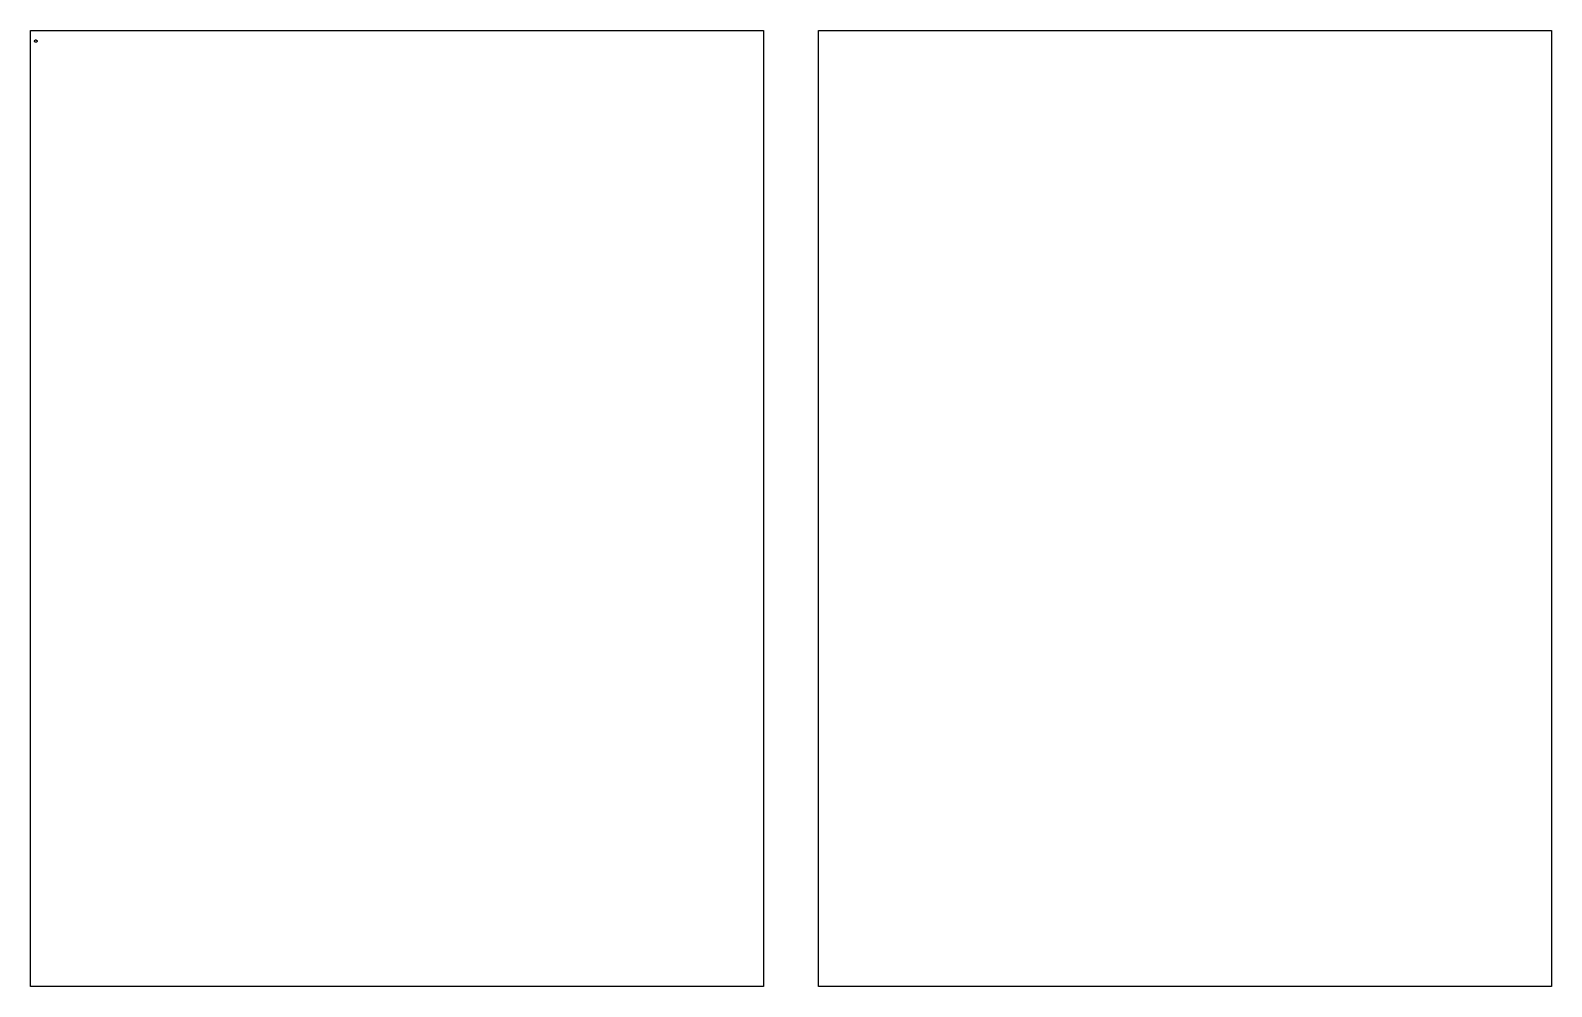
# Model space of a CAD drawing. Header units: millimetres. Extents: x 0.7 to 18.4, y 2 to 13.1.
import ezdxf

# ---------------------------------------------------------------- set-up
doc = ezdxf.new("R2010")
doc.units = ezdxf.units.MM
doc.layers.add('outline', color=7, linetype='CONTINUOUS')

msp = doc.modelspace()

# ---------------------------------------------------------------- linework, layer by layer
at = {"layer": 'outline', "color": 7}
for points in [[(0.730932, 13.097999), (9.240933, 13.097999), (9.240933, 1.997999), (0.730932, 1.997999)], [(9.882057, 13.098282), (18.392057, 13.098282), (18.392057, 1.998282), (9.882057, 1.998282)], [(0.807862, 12.974331)]]:
    msp.add_lwpolyline(points, close=True, dxfattribs=at)
msp.add_open_spline([(0.807862, 12.974331), (0.807644, 12.976156), (0.807209, 12.97979), (0.803891, 12.984394), (0.799176, 12.987463), (0.793581, 12.988528), (0.788004, 12.987458), (0.783247, 12.9844), (0.780059, 12.979787), (0.778933, 12.974332), (0.780053, 12.96887), (0.783253, 12.964265), (0.787998, 12.961204), (0.792965, 12.960249), (0.797314, 12.960807), (0.800793, 12.9622), (0.803789, 12.96442), (0.806073, 12.967319), (0.807576, 12.9707), (0.807767, 12.973119), (0.807862, 12.974331)], degree=3, knots=[0, 0, 0, 0, 0.00544, 0.010828, 0.01638, 0.021978, 0.027477, 0.033029, 0.038515, 0.043858, 0.049297, 0.054784, 0.060237, 0.065835, 0.069571, 0.073261, 0.076957, 0.080623, 0.084233, 0.087858, 0.087858, 0.087858, 0.087858], dxfattribs=at)

doc.saveas('drawing.dxf')
